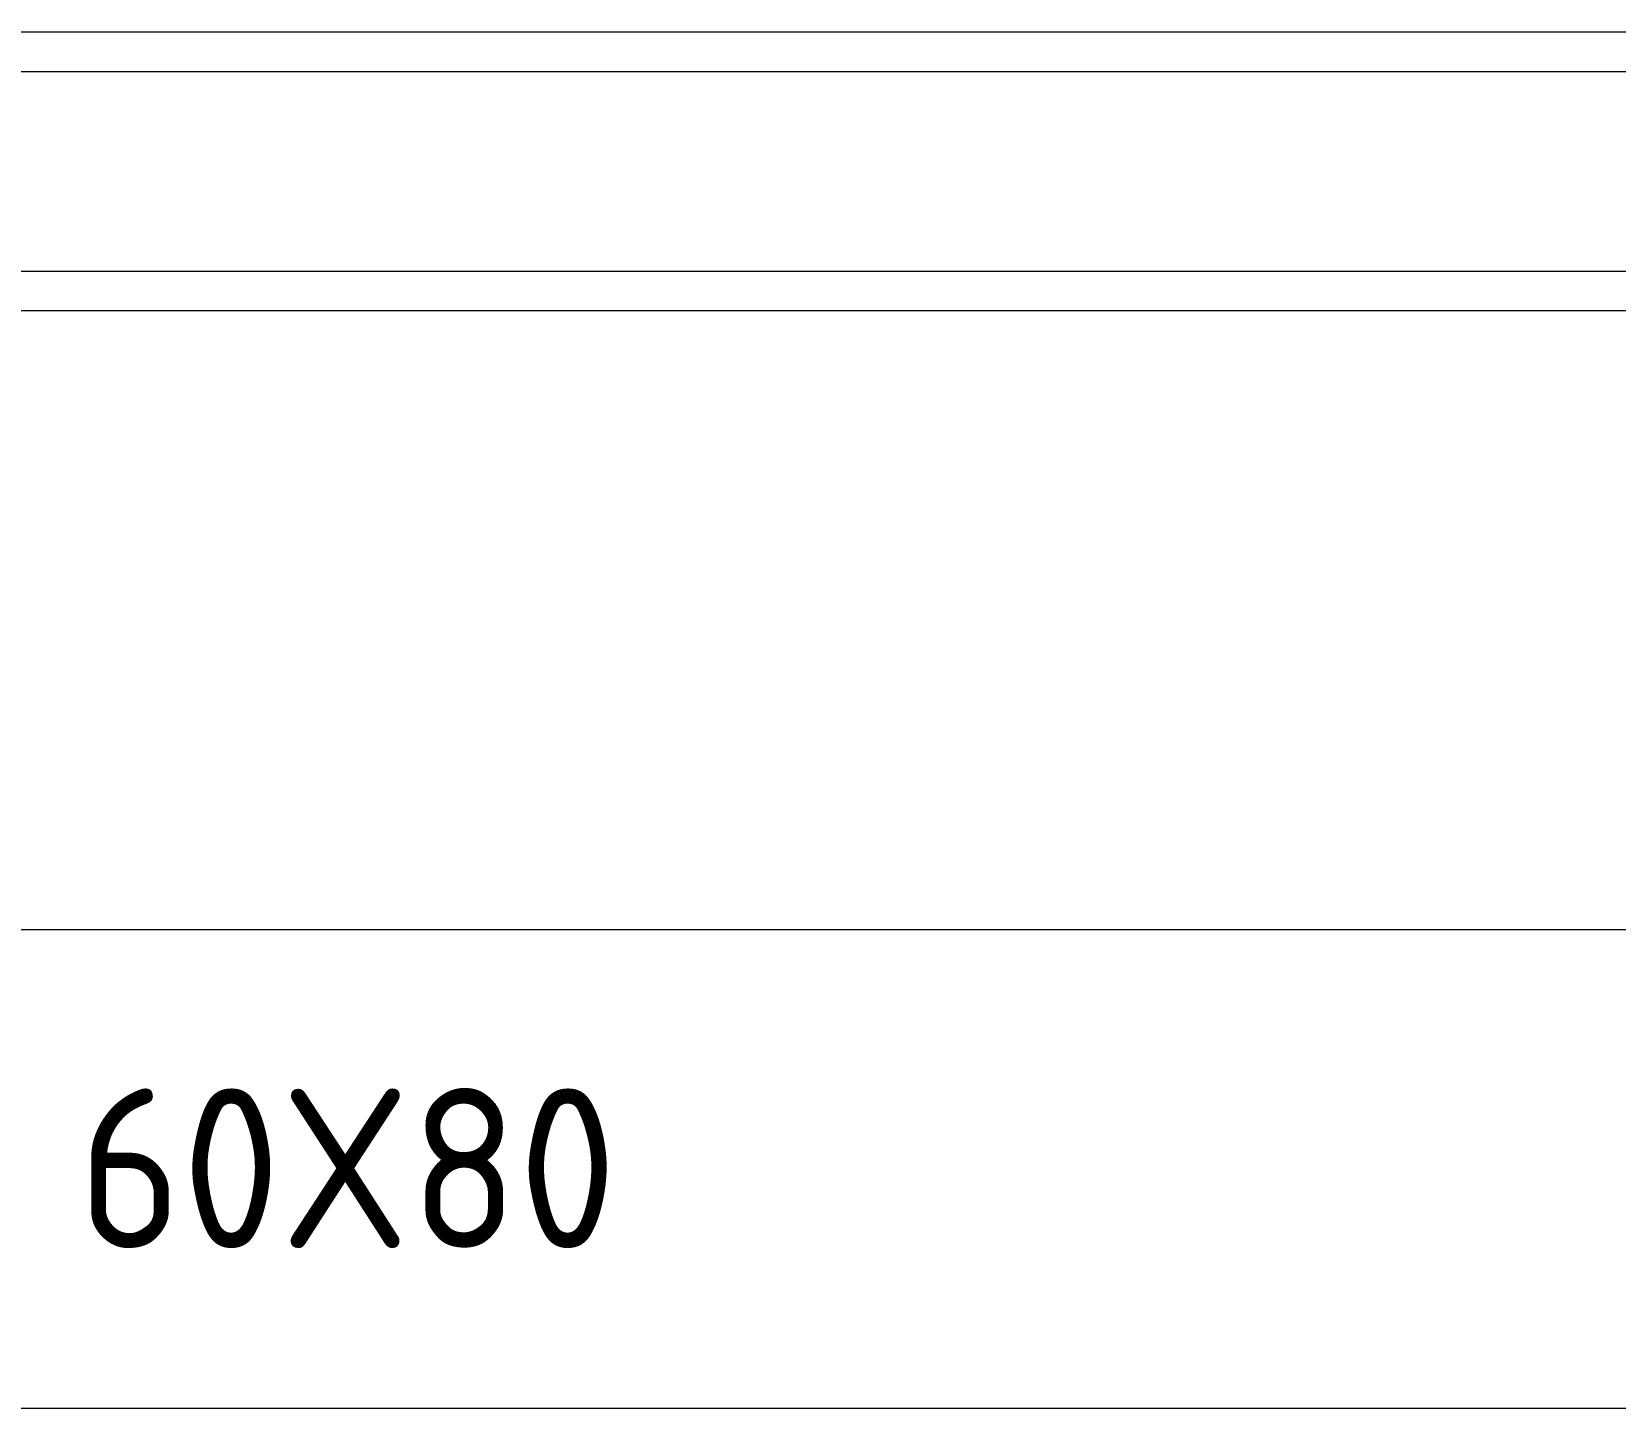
# Model space of a CAD drawing. Header units: millimetres. Extents: x 4137 to 6698, y 1400 to 3585.
# Drawn here: x 5384.9 to 5583.4, y 2085.8 to 2258.3 of the extents above; entities that cross this region are included whole.
import ezdxf

# ---------------------------------------------------------------- set-up
doc = ezdxf.new("R2010")
doc.units = ezdxf.units.MM
doc.layers.add('002-PI-Kabelska kanalica', color=150, linetype='Continuous')
doc.styles.add('PI0', font='isocpeur.ttf', dxfattribs={"width": 0.9})

msp = doc.modelspace()

# ---------------------------------------------------------------- linework, layer by layer
at = {"layer": '002-PI-Kabelska kanalica', "color": 0, "linetype": 'ByBlock', "lineweight": 0, "ltscale": 0.25}
for p, q in [((5280.39, 2258.28), (5668, 2258.28)), ((5280.39, 2253.28), (5668, 2253.28)), ((5280.39, 2228.28), (5668, 2228.28)), ((5668, 2223.28), (5280.39, 2223.28))]:
    msp.add_line(p, q, dxfattribs=at)
at = {"layer": '002-PI-Kabelska kanalica', "color": 0, "linetype": 'ByBlock', "lineweight": 0}
for p, q in [((5086.45, 2145.78), (5778.45, 2145.78)), ((5086.45, 2085.78), (5778.45, 2085.78))]:
    msp.add_line(p, q, dxfattribs=at)

# ---------------------------------------------------------------- texts
at = {"color": 0, "style": 'PI0', "width": 0.9}
msp.add_text('60X80', height=20, dxfattribs=at).set_placement((5390.75, 2105.86))

doc.saveas('drawing.dxf')
